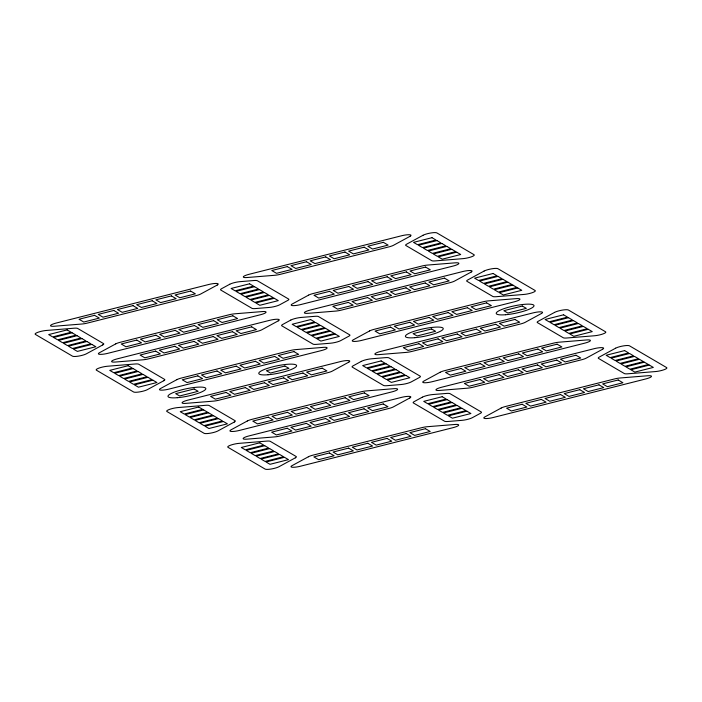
<?xml version="1.0" encoding="UTF-8"?>
<svg xmlns="http://www.w3.org/2000/svg" width="702" height="702" viewBox="0 0 702 702"><rect width="100%" height="100%" fill="white"/><g stroke="black" fill="none" stroke-linecap="round" stroke-linejoin="round"><path stroke-width="1.05" d="M102.72 344.928L86.381 353.808A7.731 1.501 -11.8 0 1 78.799 356.063A7.731 1.501 -11.8 0 1 72.534 356.186L35.337 334.389A7.731 1.501 -11.8 0 1 38.119 332.221A7.731 1.501 -11.8 0 1 46.525 330.44L74.175 328.203A7.731 1.501 -11.8 0 1 77.659 328.439L103.536 343.603A7.731 1.501 -11.8 0 1 102.72 344.928M217.172 285.073L200.833 293.945A7.731 1.501 -11.8 0 1 196.2 295.586L87.618 323.025A7.731 1.501 -11.8 0 1 81.88 324.017L54.221 326.255A7.731 1.501 -11.8 0 1 50.579 325.456A7.731 1.501 -11.8 0 1 56.186 323.06L208.766 284.494A7.731 1.501 -11.8 0 1 216.707 283.468A7.731 1.501 -11.8 0 1 217.172 285.073M115.76 343.875L99.421 352.746A7.731 1.501 -11.8 0 0 99.886 354.352A7.731 1.501 -11.8 0 0 107.827 353.325L260.398 314.759A7.731 1.501 -11.8 0 0 266.005 312.364A7.731 1.501 -11.8 0 0 262.364 311.565L234.714 313.812A7.731 1.501 -11.8 0 0 228.975 314.794L120.393 342.243A7.731 1.501 -11.8 0 0 115.76 343.875M229.738 284.266L221.569 288.706A7.731 1.501 -11.8 0 0 220.753 290.031L251.965 308.327A7.731 1.501 -11.8 0 0 255.449 308.564L269.278 307.441A7.731 1.501 -11.8 0 0 279.642 304.826L287.82 300.386A7.731 1.501 -11.8 0 0 288.627 299.061L257.415 280.765A7.731 1.501 -11.8 0 0 253.931 280.528L240.11 281.651A7.731 1.501 -11.8 0 0 229.738 284.266M409.968 236.346L393.629 245.217A7.731 1.501 -11.8 0 1 388.996 246.858L280.414 274.298A7.731 1.501 -11.8 0 1 274.675 275.289L247.016 277.527A7.731 1.501 -11.8 0 1 243.375 276.728A7.731 1.501 -11.8 0 1 248.982 274.333L401.562 235.767A7.731 1.501 -11.8 0 1 409.503 234.74A7.731 1.501 -11.8 0 1 409.968 236.346M308.555 295.147L292.216 304.019A7.731 1.501 -11.8 0 0 292.681 305.624A7.731 1.501 -11.8 0 0 300.623 304.598L453.115 266.058A7.731 1.501 -11.8 0 0 458.792 263.654A7.731 1.501 -11.8 0 0 455.229 262.829L427.509 265.075A7.731 1.501 -11.8 0 0 421.77 266.067L313.189 293.506A7.731 1.501 -11.8 0 0 308.555 295.147M422.999 235.284L406.66 244.164A7.731 1.501 -11.8 0 0 405.853 245.489L431.73 260.653A7.731 1.501 -11.8 0 0 435.205 260.898L462.864 258.652A7.731 1.501 -11.8 0 0 471.261 256.871A7.731 1.501 -11.8 0 0 474.043 254.703L436.855 232.906A7.731 1.501 -11.8 0 0 430.58 233.029A7.731 1.501 -11.8 0 0 422.999 235.284M163.785 380.721L147.446 389.601A7.731 1.501 -11.8 0 1 139.865 391.856A7.731 1.501 -11.8 0 1 133.599 391.979L96.402 370.182A7.731 1.501 -11.8 0 1 99.184 368.015A7.731 1.501 -11.8 0 1 107.581 366.233L135.24 363.987A7.731 1.501 -11.8 0 1 138.724 364.233L164.601 379.396A7.731 1.501 -11.8 0 1 163.785 380.721M278.229 320.867L261.89 329.738A7.731 1.501 -11.8 0 1 257.265 331.379L148.675 358.819A7.731 1.501 -11.8 0 1 142.945 359.81L115.286 362.048A7.731 1.501 -11.8 0 1 111.644 361.249A7.731 1.501 -11.8 0 1 117.252 358.854L269.831 320.287A7.731 1.501 -11.8 0 1 277.764 319.261A7.731 1.501 -11.8 0 1 278.229 320.867M176.825 379.668L160.486 388.539A7.731 1.501 -11.8 0 0 160.951 390.145A7.731 1.501 -11.8 0 0 168.884 389.119L321.463 350.552A7.731 1.501 -11.8 0 0 327.071 348.157A7.731 1.501 -11.8 0 0 323.429 347.358L295.77 349.605A7.731 1.501 -11.8 0 0 290.04 350.588L181.458 378.036A7.731 1.501 -11.8 0 0 176.825 379.668M290.803 320.059L282.634 324.5A7.731 1.501 -11.8 0 0 281.818 325.825L313.031 344.12A7.731 1.501 -11.8 0 0 316.514 344.357L330.344 343.234A7.731 1.501 -11.8 0 0 340.707 340.619L348.876 336.179A7.731 1.501 -11.8 0 0 349.693 334.854L318.48 316.558A7.731 1.501 -11.8 0 0 314.996 316.321L301.176 317.444A7.731 1.501 -11.8 0 0 290.803 320.059M471.024 272.139L454.685 281.011A7.731 1.501 -11.8 0 1 450.061 282.652L341.47 310.091A7.731 1.501 -11.8 0 1 335.74 311.083L308.081 313.32A7.731 1.501 -11.8 0 1 304.44 312.522A7.731 1.501 -11.8 0 1 310.047 310.126L462.627 271.56A7.731 1.501 -11.8 0 1 470.559 270.533A7.731 1.501 -11.8 0 1 471.024 272.139M369.621 330.94L353.281 339.812A7.731 1.501 -11.8 0 0 353.747 341.418A7.731 1.501 -11.8 0 0 361.679 340.391L514.18 301.842A7.731 1.501 -11.8 0 0 519.857 299.447A7.731 1.501 -11.8 0 0 516.295 298.622L488.566 300.868A7.731 1.501 -11.8 0 0 482.836 301.86L374.254 329.299A7.731 1.501 -11.8 0 0 369.621 330.94M484.064 271.077L467.725 279.958A7.731 1.501 -11.8 0 0 466.909 281.283L492.795 296.446A7.731 1.501 -11.8 0 0 496.27 296.692L523.929 294.445A7.731 1.501 -11.8 0 0 532.327 292.664A7.731 1.501 -11.8 0 0 535.108 290.496L497.911 268.699A7.731 1.501 -11.8 0 0 491.646 268.822A7.731 1.501 -11.8 0 0 484.064 271.077M234.275 422.042L217.936 430.923A7.731 1.501 -11.8 0 1 210.354 433.178A7.731 1.501 -11.8 0 1 204.089 433.301L166.892 411.504A7.731 1.501 -11.8 0 1 169.673 409.336A7.731 1.501 -11.8 0 1 178.08 407.555L205.73 405.308A7.731 1.501 -11.8 0 1 209.214 405.554L235.091 420.717A7.731 1.501 -11.8 0 1 234.275 422.042M348.727 362.188L332.388 371.06A7.731 1.501 -11.8 0 1 327.755 372.701L219.173 400.14A7.731 1.501 -11.8 0 1 213.434 401.132L185.776 403.369A7.731 1.501 -11.8 0 1 182.134 402.571A7.731 1.501 -11.8 0 1 187.741 400.175L340.321 361.609A7.731 1.501 -11.8 0 1 348.262 360.582A7.731 1.501 -11.8 0 1 348.727 362.188M247.315 420.989L230.976 429.861A7.731 1.501 -11.8 0 0 231.441 431.467A7.731 1.501 -11.8 0 0 239.382 430.44L391.953 391.874A7.731 1.501 -11.8 0 0 397.569 389.478A7.731 1.501 -11.8 0 0 393.919 388.68L366.268 390.917A7.731 1.501 -11.8 0 0 360.53 391.909L251.948 419.348A7.731 1.501 -11.8 0 0 247.315 420.989M361.293 361.381L353.124 365.821A7.731 1.501 -11.8 0 0 352.307 367.146L383.52 385.442A7.731 1.501 -11.8 0 0 387.004 385.679L400.833 384.556A7.731 1.501 -11.8 0 0 411.205 381.941L419.375 377.5A7.731 1.501 -11.8 0 0 420.182 376.175L388.969 357.88A7.731 1.501 -11.8 0 0 385.495 357.643L371.665 358.766A7.731 1.501 -11.8 0 0 361.293 361.381M541.523 313.461L525.184 322.332A7.731 1.501 -11.8 0 1 520.551 323.964L411.969 351.412A7.731 1.501 -11.8 0 1 406.23 352.395L378.571 354.642A7.731 1.501 -11.8 0 1 374.929 353.834A7.731 1.501 -11.8 0 1 380.537 351.448L533.116 312.881A7.731 1.501 -11.8 0 1 541.058 311.855A7.731 1.501 -11.8 0 1 541.523 313.461M440.11 372.262L423.771 381.133A7.731 1.501 -11.8 0 0 424.236 382.739A7.731 1.501 -11.8 0 0 432.178 381.712L584.669 343.164A7.731 1.501 -11.8 0 0 590.347 340.768A7.731 1.501 -11.8 0 0 586.784 339.943L559.064 342.19A7.731 1.501 -11.8 0 0 553.325 343.181L444.743 370.621A7.731 1.501 -11.8 0 0 440.11 372.262M554.554 312.399L538.215 321.279A7.731 1.501 -11.8 0 0 537.407 322.604L563.285 337.767A7.731 1.501 -11.8 0 0 566.768 338.004L594.418 335.767A7.731 1.501 -11.8 0 0 602.816 333.985A7.731 1.501 -11.8 0 0 605.598 331.818L568.409 310.021A7.731 1.501 -11.8 0 0 562.135 310.144A7.731 1.501 -11.8 0 0 554.554 312.399M295.34 457.836L279.001 466.716A7.731 1.501 -11.8 0 1 271.42 468.971A7.731 1.501 -11.8 0 1 265.154 469.094L227.957 447.297A7.731 1.501 -11.8 0 1 230.739 445.129A7.731 1.501 -11.8 0 1 239.136 443.348L266.795 441.102A7.731 1.501 -11.8 0 1 270.279 441.347L296.156 456.511A7.731 1.501 -11.8 0 1 295.34 457.836M409.784 397.981L393.445 406.853A7.731 1.501 -11.8 0 1 388.82 408.485L280.23 435.933A7.731 1.501 -11.8 0 1 274.5 436.916L246.841 439.162A7.731 1.501 -11.8 0 1 243.199 438.364A7.731 1.501 -11.8 0 1 248.806 435.968L401.386 397.402A7.731 1.501 -11.8 0 1 409.319 396.376A7.731 1.501 -11.8 0 1 409.784 397.981M308.38 456.783L292.041 465.654A7.731 1.501 -11.8 0 0 292.506 467.26A7.731 1.501 -11.8 0 0 300.438 466.233L453.018 427.667A7.731 1.501 -11.8 0 0 458.625 425.272A7.731 1.501 -11.8 0 0 454.984 424.473L427.325 426.711A7.731 1.501 -11.8 0 0 421.595 427.702L313.013 455.142A7.731 1.501 -11.8 0 0 308.38 456.783M422.358 397.174L414.189 401.614A7.731 1.501 -11.8 0 0 413.373 402.939L444.585 421.235A7.731 1.501 -11.8 0 0 448.069 421.472L461.898 420.349A7.731 1.501 -11.8 0 0 472.262 417.734L480.431 413.294A7.731 1.501 -11.8 0 0 481.247 411.969L450.035 393.673A7.731 1.501 -11.8 0 0 446.551 393.436L432.73 394.55A7.731 1.501 -11.8 0 0 422.358 397.174M602.588 349.254L586.24 358.125A7.731 1.501 -11.8 0 1 581.616 359.757L473.025 387.206A7.731 1.501 -11.8 0 1 467.295 388.188L439.636 390.435A7.731 1.501 -11.8 0 1 435.995 389.628A7.731 1.501 -11.8 0 1 441.602 387.241L594.182 348.675A7.731 1.501 -11.8 0 1 602.114 347.648A7.731 1.501 -11.8 0 1 602.588 349.254M501.175 408.046L484.836 416.927A7.731 1.501 -11.8 0 0 485.301 418.532A7.731 1.501 -11.8 0 0 493.234 417.506L645.735 378.957A7.731 1.501 -11.8 0 0 651.412 376.562A7.731 1.501 -11.8 0 0 647.849 375.737L620.129 377.983A7.731 1.501 -11.8 0 0 614.39 378.975L505.809 406.414A7.731 1.501 -11.8 0 0 501.175 408.046M615.619 348.192L599.28 357.072A7.731 1.501 -11.8 0 0 598.464 358.389L624.35 373.561A7.731 1.501 -11.8 0 0 627.825 373.797L655.484 371.56A7.731 1.501 -11.8 0 0 663.881 369.778A7.731 1.501 -11.8 0 0 666.663 367.611L629.475 345.814A7.731 1.501 -11.8 0 0 623.201 345.937A7.731 1.501 -11.8 0 0 615.619 348.192M94.559 315.321L79.019 319.252L83.766 322.034L99.315 318.111L94.559 315.321M113.777 310.468L98.227 314.399L102.983 317.181L118.524 313.25L113.777 310.468M132.985 305.616L117.436 309.538L122.192 312.329L137.732 308.397L132.985 305.616M152.194 300.754L136.653 304.686L141.4 307.467L156.95 303.545L152.194 300.754M171.402 295.902L155.862 299.833L160.609 302.615L176.158 298.683L171.402 295.902M190.611 291.049L175.07 294.972L179.826 297.762L195.367 293.831L190.611 291.049M287.32 266.602L271.771 270.533L276.527 273.315L292.067 269.392L287.32 266.602M306.528 261.749L290.988 265.681L295.735 268.462L311.284 264.531L306.528 261.749M325.737 256.897L310.196 260.819L314.944 263.61L330.493 259.679L325.737 256.897M344.945 252.036L329.405 255.967L334.161 258.748L349.701 254.826L344.945 252.036M364.162 247.183L348.613 251.114L353.369 253.896L368.91 249.965L364.162 247.183M383.371 242.33L367.822 246.253L372.578 249.043L388.118 245.112L383.371 242.33M67.155 329.905L48.675 334.582L52.676 336.925L71.148 332.248L67.155 329.905M249.579 283.801L231.098 288.469L235.1 290.812L253.58 286.144L249.579 283.801M432.002 237.688L413.531 242.365L417.523 244.708L436.003 240.031L432.002 237.688M72.095 332.801L53.615 337.478L57.617 339.821L76.088 335.144L72.095 332.801M254.519 286.697L236.047 291.365L240.04 293.708L258.52 289.04L254.519 286.697M436.951 240.584L418.471 245.261L422.464 247.604L440.944 242.927L436.951 240.584M77.036 335.696L58.556 340.373L62.557 342.716L81.037 338.039L77.036 335.696M259.459 289.593L240.988 294.261L244.98 296.604L263.461 291.935L259.459 289.593M441.891 243.48L423.411 248.157L427.413 250.5L445.884 245.832L441.891 243.48M81.976 338.592L63.496 343.269L67.497 345.612L85.977 340.944L81.976 338.592M264.4 292.488L245.928 297.157L249.921 299.5L268.401 294.831L264.4 292.488M446.832 246.376L428.352 251.053L432.353 253.396L450.824 248.727L446.832 246.376M86.916 341.497L68.436 346.165L72.438 348.508L90.918 343.84L86.916 341.497M269.34 295.384L250.868 300.052L254.861 302.395L273.341 297.727L269.34 295.384M451.772 249.28L433.292 253.948L437.293 256.291L455.765 251.623L451.772 249.28M91.857 344.392L73.377 349.061L77.378 351.404L95.858 346.735L91.857 344.392M274.28 298.28L255.809 302.948L259.801 305.291L278.282 300.623L274.28 298.28M456.712 252.176L438.232 256.844L442.234 259.187L460.705 254.519L456.712 252.176M136.767 340.066L121.227 343.989L125.974 346.779L141.523 342.848L136.767 340.066M155.976 335.205L140.435 339.136L145.182 341.918L160.732 337.995L155.976 335.205M175.184 330.352L159.644 334.284L164.4 337.065L179.94 333.134L175.184 330.352M194.401 325.5L178.852 329.422L183.608 332.213L199.149 328.282L194.401 325.5M213.61 320.638L198.061 324.57L202.817 327.351L218.357 323.429L213.61 320.638M232.818 315.786L217.278 319.717L222.025 322.499L237.574 318.568L232.818 315.786M329.519 291.348L313.978 295.27L318.734 298.06L334.275 294.129L329.519 291.348M348.736 286.486L333.187 290.417L337.943 293.199L353.483 289.277L348.736 286.486M367.945 281.634L352.395 285.565L357.151 288.346L372.692 284.415L367.945 281.634M387.153 276.781L371.612 280.703L376.36 283.494L391.909 279.563L387.153 276.781M406.361 271.92L390.821 275.851L395.568 278.633L411.118 274.71L406.361 271.92M425.579 267.067L410.029 270.998L414.785 273.78L430.326 269.849L425.579 267.067M155.625 351.114L140.084 355.045L144.831 357.827L160.381 353.905L155.625 351.114M174.833 346.262L159.293 350.193L164.04 352.974L179.589 349.043L174.833 346.262M194.05 341.409L178.501 345.331L183.257 348.122L198.798 344.191L194.05 341.409M213.259 336.548L197.71 340.479L202.466 343.26L218.006 339.338L213.259 336.548M232.467 331.695L216.927 335.626L221.674 338.408L237.223 334.477L232.467 331.695M251.676 326.842L236.135 330.765L240.883 333.555L256.432 329.624L251.676 326.842M348.376 302.395L332.836 306.326L337.592 309.108L353.132 305.186L348.376 302.395M367.594 297.543L352.044 301.474L356.8 304.256L372.341 300.324L367.594 297.543M386.802 292.69L371.261 296.613L376.009 299.403L391.558 295.472L386.802 292.69M406.01 287.829L390.47 291.76L395.217 294.542L410.767 290.619L406.01 287.829M425.219 282.976L409.678 286.907L414.434 289.689L429.975 285.758L425.219 282.976M444.436 278.124L428.887 282.046L433.643 284.837L449.183 280.905L444.436 278.124M128.22 365.698L109.74 370.375L113.742 372.718L132.213 368.041L128.22 365.698M310.644 319.594L292.164 324.263L296.165 326.605L314.645 321.937L310.644 319.594M493.067 273.482L474.596 278.159L478.588 280.502L497.069 275.825L493.067 273.482M133.161 368.594L114.68 373.271L118.682 375.614L137.153 370.937L133.161 368.594M315.584 322.49L297.104 327.158L301.105 329.501L319.585 324.833L315.584 322.49M498.008 276.377L479.536 281.054L483.529 283.397L502.009 278.72L498.008 276.377M138.101 371.49L119.621 376.167L123.622 378.51L142.094 373.833L138.101 371.49M320.524 325.386L302.044 330.054L306.046 332.397L324.526 327.729L320.524 325.386M502.948 279.273L484.477 283.95L488.469 286.293L506.949 281.616L502.948 279.273M143.041 374.385L124.561 379.062L128.563 381.405L147.034 376.737L143.041 374.385M325.465 328.282L306.985 332.95L310.986 335.293L329.466 330.624L325.465 328.282M507.888 282.169L489.417 286.846L493.409 289.189L511.89 284.521L507.888 282.169M147.982 377.29L129.501 381.958L133.503 384.301L151.974 379.633L147.982 377.29M330.405 331.177L311.925 335.846L315.926 338.188L334.406 333.52L330.405 331.177M512.829 285.073L494.357 289.742L498.35 292.085L516.83 287.416L512.829 285.073M152.922 380.186L134.442 384.854L138.443 387.197L156.923 382.529L152.922 380.186M335.345 334.073L316.874 338.741L320.867 341.084L339.347 336.416L335.345 334.073M517.778 287.969L499.297 292.637L503.29 294.98L521.77 290.312L517.778 287.969M197.832 375.86L182.283 379.782L187.039 382.572L202.58 378.641L197.832 375.86M217.041 370.998L201.5 374.929L206.248 377.711L221.797 373.789L217.041 370.998M236.249 366.146L220.709 370.077L225.456 372.859L241.005 368.927L236.249 366.146M255.458 361.293L239.917 365.215L244.673 368.006L260.214 364.075L255.458 361.293M274.675 356.432L259.126 360.363L263.882 363.145L279.422 359.222L274.675 356.432M293.884 351.579L278.334 355.51L283.09 358.292L298.631 354.361L293.884 351.579M390.584 327.132L375.043 331.063L379.791 333.854L395.34 329.922L390.584 327.132M409.792 322.279L394.252 326.211L399.008 328.992L414.549 325.07L409.792 322.279M429.01 317.427L413.46 321.358L418.216 324.14L433.757 320.209L429.01 317.427M448.218 312.574L432.669 316.497L437.425 319.287L452.966 315.356L448.218 312.574M467.427 307.713L451.886 311.644L456.633 314.426L472.183 310.503L467.427 307.713M486.635 302.86L471.095 306.792L475.842 309.573L491.391 305.642L486.635 302.86M194.147 388.969L175.667 393.638L179.668 395.981L198.139 391.312L194.147 388.969M284.915 366.023L266.444 370.691L270.437 373.043L288.917 368.366L284.915 366.023M431.563 328.957L413.083 333.634L417.085 335.977L435.565 331.3L431.563 328.957M522.341 306.019L503.861 310.688L507.862 313.031L526.333 308.362L522.341 306.019M226.114 392.436L210.574 396.367L215.321 399.148L230.87 395.226L226.114 392.436M245.331 387.583L229.782 391.505L234.538 394.296L250.079 390.365L245.331 387.583M264.54 382.722L248.991 386.653L253.747 389.443L269.287 385.512L264.54 382.722M283.748 377.869L268.208 381.8L272.955 384.582L288.504 380.659L283.748 377.869M302.957 373.016L287.416 376.948L292.164 379.729L307.713 375.798L302.957 373.016M322.174 368.155L306.625 372.086L311.381 374.877L326.921 370.946L322.174 368.155M418.875 343.717L403.325 347.648L408.081 350.43L423.622 346.507L418.875 343.717M438.083 338.864L422.543 342.787L427.29 345.577L442.839 341.646L438.083 338.864M457.292 334.003L441.751 337.934L446.498 340.724L462.048 336.793L457.292 334.003M476.5 329.15L460.96 333.081L465.716 335.863L481.256 331.941L476.5 329.15M495.717 324.298L480.168 328.22L484.924 331.011L500.465 327.079L495.717 324.298M514.926 319.436L499.385 323.368L504.133 326.158L519.682 322.227L514.926 319.436M198.71 407.02L180.23 411.688L184.231 414.031L202.702 409.363L198.71 407.02M381.133 360.916L362.662 365.584L366.655 367.927L385.135 363.259L381.133 360.916M563.566 314.803L545.085 319.471L549.078 321.814L567.558 317.146L563.566 314.803M203.65 409.915L185.17 414.584L189.171 416.927L207.652 412.258L203.65 409.915M386.074 363.812L367.602 368.48L371.595 370.823L390.075 366.154L386.074 363.812M568.506 317.699L550.026 322.367L554.027 324.71L572.499 320.042L568.506 317.699M208.591 412.811L190.11 417.479L194.112 419.831L212.592 415.154L208.591 412.811M391.014 366.707L372.543 371.376L376.535 373.718L395.015 369.05L391.014 366.707M573.446 320.595L554.966 325.263L558.967 327.615L577.439 322.938L573.446 320.595M213.531 415.707L195.051 420.375L199.052 422.727L217.532 418.05L213.531 415.707M395.954 369.603L377.483 374.271L381.476 376.614L399.956 371.946L395.954 369.603M578.387 323.49L559.906 328.159L563.908 330.51L582.379 325.833L578.387 323.49M218.471 418.603L199.991 423.28L203.992 425.623L222.473 420.946L218.471 418.603M400.895 372.499L382.423 377.167L386.416 379.51L404.896 374.842L400.895 372.499M583.327 326.386L564.847 331.063L568.848 333.406L587.32 328.729L583.327 326.386M223.411 421.498L204.94 426.175L208.933 428.518L227.413 423.841L223.411 421.498M405.844 375.394L387.364 380.063L391.356 382.406L409.836 377.737L405.844 375.394M588.267 329.282L569.787 333.959L573.788 336.302L592.26 331.625L588.267 329.282M268.322 417.172L252.781 421.103L257.529 423.894L273.078 419.963L268.322 417.172M287.53 412.32L271.99 416.251L276.737 419.033L292.286 415.101L287.53 412.32M306.739 407.467L291.198 411.39L295.954 414.18L311.495 410.249L306.739 407.467M325.956 402.606L310.407 406.537L315.163 409.327L330.703 405.396L325.956 402.606M345.165 397.753L329.624 401.684L334.371 404.466L349.921 400.535L345.165 397.753M364.373 392.901L348.833 396.823L353.58 399.613L369.129 395.682L364.373 392.901M461.074 368.453L445.533 372.385L450.289 375.166L465.83 371.244L461.074 368.453M480.291 363.601L464.742 367.532L469.498 370.314L485.038 366.383L480.291 363.601M499.499 358.748L483.95 362.671L488.706 365.461L504.247 361.53L499.499 358.748M518.708 353.887L503.167 357.818L507.915 360.609L523.464 356.677L518.708 353.887M537.916 349.034L522.376 352.966L527.132 355.747L542.672 351.816L537.916 349.034M557.134 344.182L541.584 348.104L546.34 350.895L561.881 346.963L557.134 344.182M287.179 428.229L271.639 432.16L276.386 434.942L291.935 431.019L287.179 428.229M306.388 423.376L290.847 427.299L295.595 430.089L311.144 426.158L306.388 423.376M325.605 418.515L310.056 422.446L314.812 425.236L330.352 421.305L325.605 418.515M344.814 413.662L329.264 417.593L334.02 420.375L349.561 416.453L344.814 413.662M364.022 408.81L348.482 412.732L353.229 415.523L368.778 411.591L364.022 408.81M383.231 403.948L367.69 407.88L372.437 410.67L387.987 406.739L383.231 403.948M479.94 379.51L464.391 383.441L469.147 386.223L484.687 382.292L479.94 379.51M499.148 374.657L483.599 378.58L488.355 381.37L503.896 377.439L499.148 374.657M518.357 369.796L502.816 373.727L507.564 376.518L523.113 372.587L518.357 369.796M537.565 364.943L522.025 368.875L526.772 371.656L542.321 367.734L537.565 364.943M556.774 360.091L541.233 364.013L545.989 366.804L561.53 362.873L556.774 360.091M575.991 355.23L560.442 359.161L565.198 361.951L580.738 358.02L575.991 355.23M259.775 442.813L241.295 447.481L245.296 449.824L263.768 445.156L259.775 442.813M442.199 396.709L423.718 401.377L427.72 403.72L446.2 399.052L442.199 396.709M624.622 350.596L606.151 355.265L610.143 357.608L628.623 352.939L624.622 350.596M264.715 445.709L246.235 450.377L250.237 452.72L268.708 448.051L264.715 445.709M447.139 399.605L428.659 404.273L432.66 406.616L451.14 401.948L447.139 399.605M629.562 353.492L611.091 358.16L615.084 360.503L633.564 355.835L629.562 353.492M269.656 448.604L251.176 453.273L255.177 455.616L273.648 450.947L269.656 448.604M452.079 402.5L433.599 407.169L437.6 409.512L456.081 404.843L452.079 402.5M634.503 356.388L616.031 361.056L620.024 363.399L638.504 358.731L634.503 356.388M274.596 451.5L256.116 456.168L260.117 458.52L278.589 453.843L274.596 451.5M457.02 405.396L438.539 410.065L442.541 412.407L461.021 407.739L457.02 405.396M639.443 359.284L620.972 363.952L624.964 366.304L643.444 361.627L639.443 359.284M279.536 454.396L261.056 459.073L265.058 461.416L283.538 456.739L279.536 454.396M461.96 408.292L443.488 412.96L447.481 415.303L465.961 410.635L461.96 408.292M644.392 362.179L625.912 366.856L629.905 369.199L648.385 364.522L644.392 362.179M284.477 457.292L265.997 461.969L269.998 464.312L288.478 459.634L284.477 457.292M466.9 411.188L448.429 415.856L452.421 418.199L470.902 413.531L466.9 411.188M649.332 365.075L630.852 369.752L634.854 372.095L653.325 367.418L649.332 365.075M329.387 452.966L313.838 456.897L318.594 459.678L334.134 455.756L329.387 452.966M348.596 448.113L333.055 452.044L337.802 454.826L353.352 450.895L348.596 448.113M367.804 443.26L352.264 447.183L357.011 449.973L372.56 446.042L367.804 443.26M387.013 438.399L371.472 442.33L376.228 445.121L391.769 441.189L387.013 438.399M406.23 433.546L390.681 437.478L395.437 440.259L410.977 436.328L406.23 433.546M425.438 428.694L409.889 432.616L414.645 435.407L430.194 431.476L425.438 428.694M522.139 404.247L506.598 408.178L511.346 410.96L526.895 407.037L522.139 404.247M541.347 399.394L525.807 403.325L530.563 406.107L546.103 402.176L541.347 399.394M560.565 394.542L545.015 398.464L549.771 401.254L565.312 397.323L560.565 394.542M579.773 389.68L564.224 393.611L568.98 396.393L584.52 392.471L579.773 389.68M598.981 384.828L583.441 388.759L588.188 391.54L603.738 387.609L598.981 384.828M618.19 379.975L602.649 383.897L607.397 386.688L622.946 382.757L618.19 379.975M414.698 337.697A19.323 3.756 -11.8 0 0 443.252 328.712A19.323 3.756 -11.8 0 0 415.022 330.993A19.323 3.756 -11.8 0 0 414.698 337.697M268.05 374.763A19.323 3.756 -11.8 0 0 296.604 365.768A19.323 3.756 -11.8 0 0 268.383 368.059A19.323 3.756 -11.8 0 0 268.05 374.763M505.466 314.75A19.323 3.756 -11.8 0 0 534.02 305.765A19.323 3.756 -11.8 0 0 505.8 308.055A19.323 3.756 -11.8 0 0 505.466 314.75M177.281 397.709A19.323 3.756 -11.8 0 0 205.835 388.715A19.323 3.756 -11.8 0 0 177.606 391.005A19.323 3.756 -11.8 0 0 177.281 397.709"/></g></svg>
